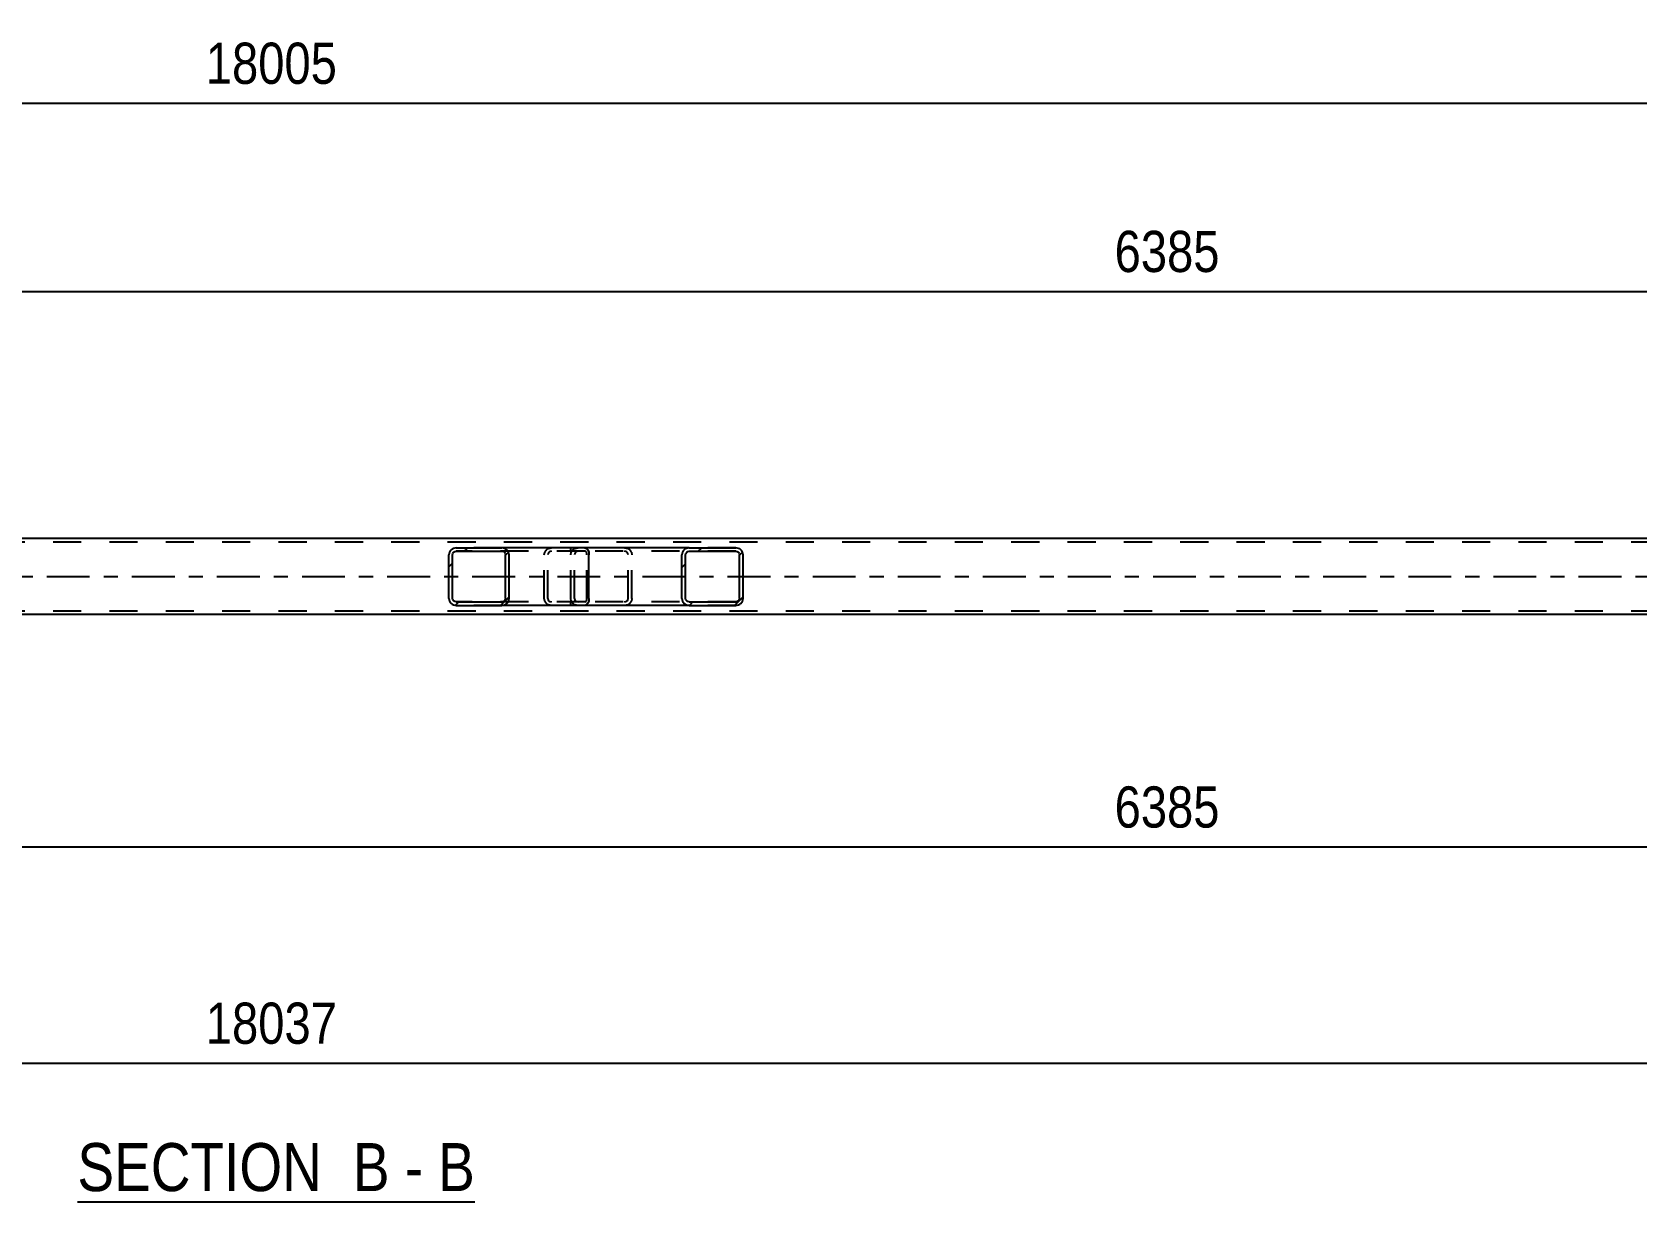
# Model space of a CAD drawing. Header units: millimetres. Extents: x 0 to 841, y 0 to 594.
# Drawn here: x 377.1 to 488.7, y 198.9 to 280.3 of the extents above; entities that cross this region are included whole.
import ezdxf

# ---------------------------------------------------------------- set-up
doc = ezdxf.new("R2010")
doc.units = ezdxf.units.MM
doc.linetypes.add('DXK_LINE_DOT2', pattern=[3.9198, 1.9599, -1.9599])
doc.linetypes.add('DXK_LINE_DOT3', pattern=[5.9187, 2.979, -0.9799, 0.9799, -0.9799])
doc.styles.add('Arial Narrow', font='ARIALN.TTF', dxfattribs={"height": 0.2})

# ---------------------------------------------------------------- blocks, each defined once
blk = doc.blocks.new('Unknown-318884321-12 - 20872')
at = {"color": 6, "linetype": 'Continuous'}
blk.add_line((380.21, 198.9), (407.86, 198.9), dxfattribs=at)
at = {"color": 0, "linetype": 'Continuous'}
for points in [[(398.32, 199.65), (398.32, 203.15), (380.21, 203.15), (380.21, 199.65)], [(401.93, 199.65), (401.93, 203.15), (399.37, 203.15), (399.37, 199.65)], [(404.25, 199.65), (404.25, 203.15), (402.98, 203.15), (402.98, 199.65)], [(407.86, 199.65), (407.86, 203.15), (405.3, 203.15), (405.3, 199.65)]]:
    blk.add_wipeout(points, dxfattribs=at)
at = {"color": 7, "linetype": 'Continuous', "style": 'Arial Narrow'}
for s, p in [('SECTION ', (380.21, 199.65)), ('B', (399.37, 199.65)), ('B', (405.3, 199.65)), ('-', (402.98, 199.65))]:
    blk.add_text(s, height=3.34, dxfattribs=at).set_placement(p)
blk = doc.blocks.new('Part-318884321-20881 - 20872')
at = {"linetype": 'Continuous'}
h = blk.add_hatch(dxfattribs=at)
h.set_pattern_fill('', scale=0.7, style=0, pattern_type=0)
h.set_pattern_definition([(45, (410.2034, 244.1008), (-1.57154, 1.57154), [])])
h.paths.add_polyline_path([(410.24, 243.92), (410.2, 244.1), (410.09, 244.26), (409.93, 244.36), (409.74, 244.4), (406.55, 244.4), (406.36, 244.36), (406.2, 244.26), (406.09, 244.1), (406.05, 243.92), (406.05, 240.88), (406.09, 240.69), (406.2, 240.54), (406.36, 240.43), (406.55, 240.4), (409.74, 240.4), (409.93, 240.43), (410.09, 240.54), (410.2, 240.69), (410.24, 240.88)])
h.paths.add_polyline_path([(409.97, 240.79), (409.92, 240.71), (409.84, 240.66), (409.74, 240.64), (406.55, 240.64), (406.46, 240.66), (406.38, 240.71), (406.32, 240.79), (406.3, 240.88), (406.3, 243.92), (406.32, 244.01), (406.38, 244.09), (406.46, 244.14), (406.55, 244.16), (409.74, 244.16), (409.84, 244.14), (409.92, 244.09), (409.97, 244.01), (409.99, 243.92), (409.99, 240.88)])
at = {"color": 2, "linetype": 'Continuous'}
for p, q in [((406.09, 244.1), (406.05, 243.92)), ((406.05, 240.88), (406.05, 243.92)), ((406.3, 243.92), (406.32, 244.01)), ((406.3, 240.88), (406.3, 243.92)), ((406.32, 244.01), (406.38, 244.09)), ((406.55, 244.4), (406.36, 244.36)), ((406.38, 244.09), (406.46, 244.14)), ((406.46, 244.14), (406.55, 244.16)), ((406.55, 244.4), (409.74, 244.4)), ((406.55, 244.16), (409.74, 244.16)), ((415.51, 244.4), (409.74, 244.4)), ((409.93, 244.36), (409.74, 244.4)), ((409.74, 244.16), (409.84, 244.14)), ((409.84, 244.14), (409.92, 244.09)), ((409.92, 244.09), (409.97, 244.01)), ((409.97, 244.01), (409.99, 243.92)), ((409.99, 240.88), (409.99, 243.92)), ((410.24, 243.92), (410.2, 244.1)), ((410.24, 240.88), (410.24, 243.92)), ((415.51, 244.4), (415.62, 244.36)), ((415.62, 244.36), (415.71, 244.26)), ((415.71, 244.26), (415.77, 244.1)), ((415.77, 244.1), (415.79, 243.92)), ((415.79, 240.88), (415.79, 243.92)), ((406.05, 240.88), (406.09, 240.69)), ((406.32, 240.79), (406.3, 240.88)), ((406.38, 240.71), (406.32, 240.79)), ((406.36, 240.43), (406.55, 240.4)), ((406.46, 240.66), (406.38, 240.71)), ((406.55, 240.64), (406.46, 240.66)), ((406.55, 240.64), (409.74, 240.64)), ((406.55, 240.4), (409.74, 240.4)), ((409.84, 240.66), (409.74, 240.64)), ((409.74, 240.4), (409.93, 240.43)), ((415.51, 240.4), (409.74, 240.4)), ((409.92, 240.71), (409.84, 240.66)), ((409.97, 240.79), (409.92, 240.71)), ((409.99, 240.88), (409.97, 240.79)), ((410.2, 240.69), (410.24, 240.88)), ((415.62, 240.43), (415.51, 240.4)), ((415.71, 240.54), (415.62, 240.43)), ((415.77, 240.69), (415.71, 240.54)), ((415.79, 240.88), (415.77, 240.69))]:
    blk.add_line(p, q, dxfattribs=at)
at = {"color": 7, "linetype": 'DXK_LINE_DOT2'}
for p, q in [((409.74, 244.4), (406.55, 244.4)), ((415.51, 244.16), (406.55, 244.16)), ((412.68, 243.92), (412.72, 244.1)), ((412.68, 240.88), (412.68, 243.92)), ((412.95, 244.01), (412.93, 243.92)), ((412.93, 240.88), (412.93, 243.92)), ((413, 244.09), (412.95, 244.01)), ((412.99, 244.36), (413.18, 244.4)), ((413.08, 244.14), (413, 244.09)), ((413.18, 244.16), (413.08, 244.14)), ((414.52, 244.16), (414.52, 244.4)), ((415.57, 244.14), (415.51, 244.16)), ((415.61, 244.09), (415.57, 244.14)), ((415.64, 244.01), (415.61, 244.09)), ((415.65, 243.92), (415.64, 244.01)), ((415.65, 240.88), (415.65, 243.92)), ((415.51, 240.64), (406.55, 240.64)), ((409.74, 240.4), (406.55, 240.4)), ((412.72, 240.69), (412.68, 240.88)), ((412.93, 240.88), (412.95, 240.79)), ((412.95, 240.79), (413, 240.71)), ((413.18, 240.4), (412.99, 240.43)), ((413, 240.71), (413.02, 240.69)), ((413.02, 240.69), (413.08, 240.66)), ((413.08, 240.66), (413.18, 240.64)), ((414.52, 240.4), (414.52, 240.64)), ((415.51, 240.64), (415.57, 240.66)), ((415.57, 240.66), (415.61, 240.71)), ((415.61, 240.71), (415.64, 240.79)), ((415.64, 240.79), (415.65, 240.88))]:
    blk.add_line(p, q, dxfattribs=at)
at = {"color": 2, "linetype": 'Continuous'}
for centre, start, end in [((406.54, 243.9), 111.1941, 156.1506), ((409.75, 243.9), 23.8494, 68.8059), ((406.54, 240.89), 203.8494, 248.8059), ((409.75, 240.89), 291.1941, 336.1506)]:
    blk.add_arc(centre, 0.492, start, end, dxfattribs=at)
at = {"color": 7, "linetype": 'DXK_LINE_DOT2'}
for centre, start, end in [((413.17, 243.9), 111.1941, 156.1506), ((413.17, 240.89), 203.8494, 248.8059)]:
    blk.add_arc(centre, 0.492, start, end, dxfattribs=at)
blk = doc.blocks.new('Part-318884321-20882 - 20872')
at = {"linetype": 'Continuous'}
h = blk.add_hatch(dxfattribs=at)
h.set_pattern_fill('', scale=0.7, style=0, pattern_type=0)
h.set_pattern_definition([(45, (426.4773, 244.1008), (-1.57154, 1.57154), [])])
h.paths.add_polyline_path([(426.52, 243.92), (426.48, 244.1), (426.37, 244.26), (426.2, 244.36), (426.01, 244.4), (422.77, 244.4), (422.57, 244.36), (422.41, 244.26), (422.3, 244.1), (422.26, 243.92), (422.26, 240.88), (422.3, 240.69), (422.41, 240.54), (422.57, 240.43), (422.77, 240.4), (426.01, 240.4), (426.2, 240.43), (426.37, 240.54), (426.48, 240.69), (426.52, 240.88)])
h.paths.add_polyline_path([(426.24, 240.79), (426.19, 240.71), (426.1, 240.66), (426.01, 240.64), (422.77, 240.64), (422.67, 240.66), (422.59, 240.71), (422.53, 240.79), (422.51, 240.88), (422.51, 243.92), (422.53, 244.01), (422.59, 244.09), (422.67, 244.14), (422.77, 244.16), (426.01, 244.16), (426.1, 244.14), (426.19, 244.09), (426.24, 244.01), (426.26, 243.92), (426.26, 240.88)])
at = {"color": 7, "linetype": 'DXK_LINE_DOT2'}
for p, q in [((414.52, 243.92), (414.56, 244.1)), ((414.52, 240.88), (414.52, 243.92)), ((414.8, 244.01), (414.78, 243.92)), ((414.78, 240.88), (414.78, 243.92)), ((414.85, 244.09), (414.8, 244.01)), ((414.84, 244.36), (415.03, 244.4)), ((414.94, 244.14), (414.85, 244.09)), ((415.03, 244.16), (414.94, 244.14)), ((418.27, 244.4), (415.03, 244.4)), ((426.01, 244.16), (415.03, 244.16)), ((418.27, 244.4), (418.46, 244.36)), ((418.37, 244.14), (418.27, 244.16)), ((418.45, 244.09), (418.37, 244.14)), ((418.5, 244.01), (418.45, 244.09)), ((418.52, 243.92), (418.5, 244.01)), ((418.52, 240.88), (418.52, 243.92)), ((418.74, 244.1), (418.78, 243.92)), ((418.78, 240.88), (418.78, 243.92)), ((426.01, 244.4), (422.77, 244.4)), ((414.56, 240.69), (414.52, 240.88)), ((414.78, 240.88), (414.8, 240.79)), ((414.8, 240.79), (414.85, 240.71)), ((415.03, 240.4), (414.84, 240.43)), ((414.85, 240.71), (414.94, 240.66)), ((414.94, 240.66), (415.03, 240.64)), ((426.01, 240.64), (415.03, 240.64)), ((418.27, 240.4), (415.03, 240.4)), ((418.27, 240.64), (418.37, 240.66)), ((418.46, 240.43), (418.27, 240.4)), ((418.37, 240.66), (418.45, 240.71)), ((418.45, 240.71), (418.5, 240.79)), ((418.5, 240.79), (418.52, 240.88)), ((418.78, 240.88), (418.74, 240.69)), ((426.01, 240.4), (422.77, 240.4))]:
    blk.add_line(p, q, dxfattribs=at)
at = {"color": 2, "linetype": 'Continuous'}
for p, q in [((422.77, 244.4), (415.51, 244.4)), ((422.3, 244.1), (422.26, 243.92)), ((422.26, 240.88), (422.26, 243.92)), ((422.51, 243.92), (422.53, 244.01)), ((422.51, 240.88), (422.51, 243.92)), ((422.53, 244.01), (422.59, 244.09)), ((422.77, 244.4), (422.57, 244.36)), ((422.59, 244.09), (422.67, 244.14)), ((422.67, 244.14), (422.77, 244.16)), ((422.77, 244.4), (426.01, 244.4)), ((422.77, 244.16), (426.01, 244.16)), ((426.2, 244.36), (426.01, 244.4)), ((426.01, 244.16), (426.1, 244.14)), ((426.1, 244.14), (426.19, 244.09)), ((426.19, 244.09), (426.24, 244.01)), ((426.24, 244.01), (426.26, 243.92)), ((426.26, 240.88), (426.26, 243.92)), ((426.52, 243.92), (426.48, 244.1)), ((426.52, 240.88), (426.52, 243.92)), ((422.77, 240.4), (415.51, 240.4)), ((422.26, 240.88), (422.3, 240.69)), ((422.53, 240.79), (422.51, 240.88)), ((422.59, 240.71), (422.53, 240.79)), ((422.57, 240.43), (422.77, 240.4)), ((422.67, 240.66), (422.59, 240.71)), ((422.77, 240.64), (422.67, 240.66)), ((422.77, 240.64), (426.01, 240.64)), ((422.77, 240.4), (426.01, 240.4)), ((426.1, 240.66), (426.01, 240.64)), ((426.01, 240.4), (426.2, 240.43)), ((426.19, 240.71), (426.1, 240.66)), ((426.24, 240.79), (426.19, 240.71)), ((426.26, 240.88), (426.24, 240.79)), ((426.48, 240.69), (426.52, 240.88))]:
    blk.add_line(p, q, dxfattribs=at)
at = {"color": 7, "linetype": 'DXK_LINE_DOT2'}
for centre, start, end in [((415.01, 243.9), 110.7584, 155.6801), ((418.29, 243.9), 24.32, 69.2417), ((415.01, 240.9), 204.32, 249.2417), ((418.29, 240.9), 290.7584, 335.6801)]:
    blk.add_arc(centre, 0.496, start, end, dxfattribs=at)
at = {"color": 2, "linetype": 'Continuous'}
for centre, start, end in [((422.75, 243.9), 110.7584, 155.6801), ((426.02, 243.9), 24.32, 69.2417), ((422.75, 240.9), 204.32, 249.2417), ((426.02, 240.9), 290.7584, 335.6801)]:
    blk.add_arc(centre, 0.496, start, end, dxfattribs=at)
blk = doc.blocks.new('Part-318884321-20988 - 20872')
at = {"color": 2, "linetype": 'Continuous'}
for p, q in [((733.26, 245.04), (64.39, 245.04)), ((582.91, 239.76), (333.51, 239.76))]:
    blk.add_line(p, q, dxfattribs=at)
at = {"color": 7, "linetype": 'DXK_LINE_DOT2'}
for p, q in [((733.26, 244.8), (64.39, 244.8)), ((733.26, 240), (64.39, 240))]:
    blk.add_line(p, q, dxfattribs=at)
at = {"color": 7, "linetype": 'DXK_LINE_DOT3'}
blk.add_line((64.39, 242.4), (733.26, 242.4), dxfattribs=at)
blk = doc.blocks.new('StraightDimension-318884321-24164 - 20872')
at = {"color": 7, "linetype": 'Continuous'}
for p, q in [((583.71, 254.44), (583.71, 272.68)), ((328.3, 254.44), (328.3, 270.85)), ((329.8, 262.84), (326.8, 261.64)), ((582.21, 261.64), (585.21, 262.84)), ((328.3, 262.24), (583.71, 262.24))]:
    blk.add_line(p, q, dxfattribs=at)
at = {"color": 0}
blk.add_wipeout([(460.26, 262.99), (460.26, 267.19), (451.75, 267.19), (451.75, 262.99)], dxfattribs=at)
at = {"color": 3, "style": 'Arial Narrow'}
blk.add_text('6385', height=2.863, dxfattribs=at).set_placement((452.35, 263.59))
at = {"color": 0, "linetype": 'Continuous'}
blk.add_wipeout([(583.11, 273.28), (578.91, 273.28), (578.91, 262.94), (583.11, 262.94)], dxfattribs=at)
at = {"color": 3, "linetype": 'Continuous', "style": 'Arial Narrow'}
blk.add_text('14266', height=2.863, rotation=90.0002, dxfattribs=at).set_placement((582.51, 263.54))
blk = doc.blocks.new('StraightDimension-318884321-24193 - 20872')
at = {"color": 7, "linetype": 'Continuous'}
blk.add_line((54.17, 275.33), (733.26, 275.33), dxfattribs=at)
at = {"color": 0}
blk.add_wipeout([(398.89, 276.08), (398.89, 280.28), (388.54, 280.28), (388.54, 276.08)], dxfattribs=at)
at = {"color": 3, "style": 'Arial Narrow'}
blk.add_text('18005', height=2.863, dxfattribs=at).set_placement((389.14, 276.68))
blk = doc.blocks.new('StraightDimension-318884321-24224 - 20872')
at = {"color": 7, "linetype": 'Continuous'}
for p, q in [((328.3, 230.36), (328.3, 214.98)), ((583.71, 230.36), (583.71, 213.15)), ((329.8, 224.19), (326.8, 222.99)), ((328.3, 223.59), (583.71, 223.59)), ((582.21, 222.99), (585.21, 224.19))]:
    blk.add_line(p, q, dxfattribs=at)
at = {"color": 0}
blk.add_wipeout([(460.26, 224.34), (460.26, 228.54), (451.75, 228.54), (451.75, 224.34)], dxfattribs=at)
at = {"color": 3, "style": 'Arial Narrow'}
blk.add_text('6385', height=2.863, dxfattribs=at).set_placement((452.35, 224.94))
at = {"color": 0, "linetype": 'Continuous'}
blk.add_wipeout([(583.11, 222.89), (578.91, 222.89), (578.91, 212.55), (583.11, 212.55)], dxfattribs=at)
at = {"color": 3, "linetype": 'Continuous', "style": 'Arial Narrow'}
blk.add_text('14266', height=2.863, rotation=90.0002, dxfattribs=at).set_placement((582.51, 213.15))
blk = doc.blocks.new('StraightDimension-318884321-24252 - 20872')
at = {"color": 7, "linetype": 'Continuous'}
blk.add_line((53.53, 208.55), (733.9, 208.55), dxfattribs=at)
at = {"color": 0}
blk.add_wipeout([(398.89, 209.3), (398.89, 213.5), (388.54, 213.5), (388.54, 209.3)], dxfattribs=at)
at = {"color": 3, "style": 'Arial Narrow'}
blk.add_text('18037', height=2.863, dxfattribs=at).set_placement((389.14, 209.9))

msp = doc.modelspace()

# ---------------------------------------------------------------- block references
for name in ['StraightDimension-318884321-24164 - 20872', 'Part-318884321-20988 - 20872', 'Part-318884321-20881 - 20872', 'Part-318884321-20882 - 20872', 'StraightDimension-318884321-24224 - 20872', 'Unknown-318884321-12 - 20872']:
    msp.add_blockref(name, (0, 0))

# ---------------------------------------------------------------- next in the draw order: block references
for name in ['StraightDimension-318884321-24193 - 20872', 'StraightDimension-318884321-24252 - 20872']:
    msp.add_blockref(name, (0, 0))

doc.saveas('drawing.dxf')
